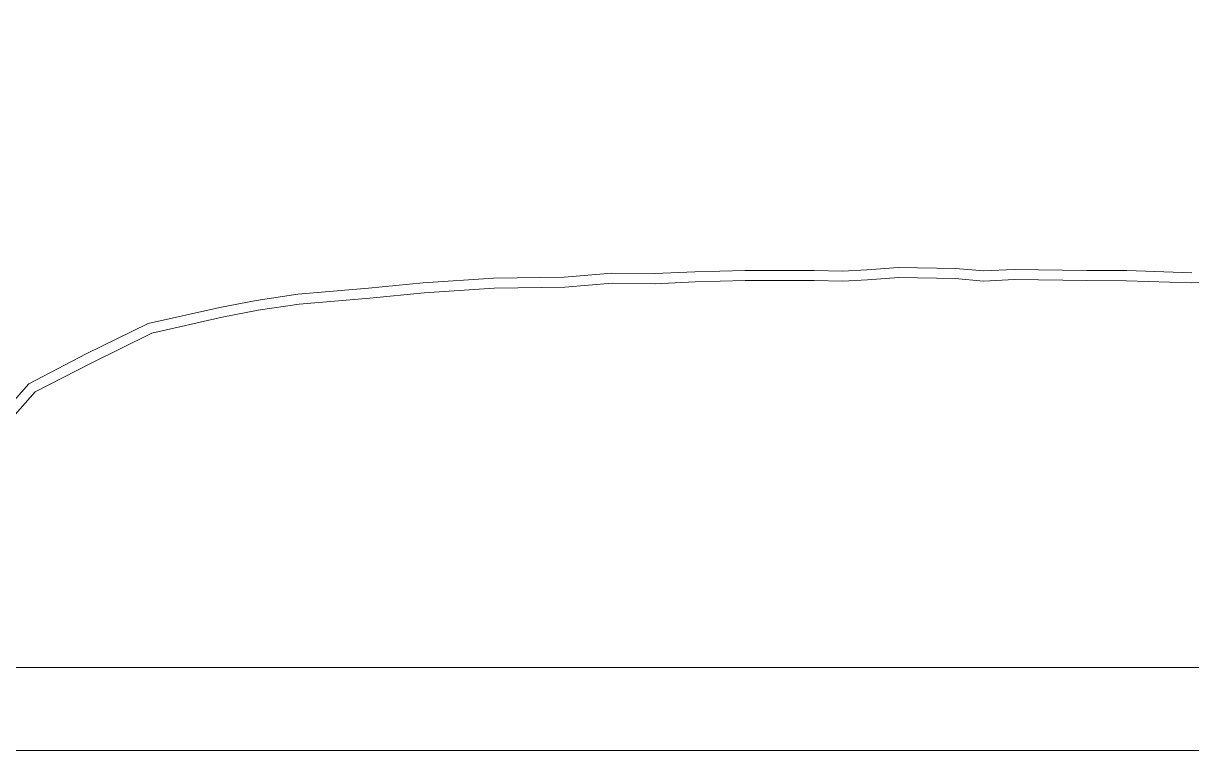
# Model space of a CAD drawing. Header units: centimetres. Extents: x 5488 to 20269, y -31398 to -19684.
# Drawn here: x 16841.17 to 16859.49, y -23136.86 to -23125.46 of the extents above; entities that cross this region are included whole.
import ezdxf

# ---------------------------------------------------------------- set-up
doc = ezdxf.new("R2010")
doc.units = ezdxf.units.CM
doc.set_wipeout_variables(frame=1)
doc.linetypes.add('DOT', pattern=[0.25, 0, -0.25])
doc.layers.add('wipeout', color=7, linetype='Continuous', true_color=0xffffff)
doc.layers.add('xxx_Auto_Tefris_Tefris', color=32, linetype='Continuous', lineweight=15)

# ---------------------------------------------------------------- blocks, each defined once
blk = doc.blocks.new('uyt6ueueyu')
at = {"linetype": 'DOT'}
blk.add_wipeout([(-901.908, 523.87), (-841.908, 523.87), (-834.837, 520.941), (-831.908, 513.87), (-831.908, 451.684), (-834.837, 446.799), (-841.908, 443.87), (-901.908, 443.87), (-908.979, 446.799), (-911.908, 453.87), (-911.908, 513.87), (-908.979, 520.941)], dxfattribs=at).dxf.layer = 'wipeout'
at = {"color": 0}
for points in [[(-901.908, 523.87), (-841.908, 523.87, -0.414214), (-831.908, 513.87), (-831.908, 453.87, -0.414214), (-841.908, 443.87), (-901.908, 443.87, -0.414214), (-911.908, 453.87), (-911.908, 513.87, -0.414214)], [(-901.908, 522.57), (-841.908, 522.57, -0.414214), (-833.208, 513.87), (-833.208, 453.87, -0.414214), (-841.908, 445.17), (-901.908, 445.17, -0.414214), (-910.608, 453.87), (-910.608, 513.87, -0.414214)]]:
    blk.add_lwpolyline(points, format="xyb", close=True, dxfattribs=at)
blk = doc.blocks.new('trtetre')
at = {"color": 0, "linetype": 'ByBlock'}
for points in [[(446.463, 19.508), (447.097, 20.219)], [(446.562, 19.38), (447.224, 20.122)], [(445.587, 19.054), (446.463, 19.508)], [(445.662, 18.912), (446.562, 19.38)], [(444.634, 18.586), (445.587, 19.054)], [(444.691, 18.436), (445.662, 18.912)], [(443.531, 18.336), (444.634, 18.586)], [(442.966, 18.227), (443.531, 18.336)], [(443.568, 18.182), (444.691, 18.436)], [(442.321, 18.13), (442.966, 18.227)], [(442.997, 18.072), (443.568, 18.182)], [(440.359, 17.954), (441.214, 18.038)], [(441.214, 18.038), (442.321, 18.13)], [(441.233, 17.881), (442.344, 17.974)], [(442.344, 17.974), (442.997, 18.072)], [(427.181, 17.791), (428.324, 17.797)], [(428.324, 17.797), (429.342, 17.764)], [(435.324, 17.761), (436.109, 17.78)], [(436.109, 17.78), (436.739, 17.81)], [(436.739, 17.81), (437.411, 17.803)], [(437.411, 17.803), (438.156, 17.864)], [(438.156, 17.864), (439.265, 17.882)], [(439.265, 17.882), (440.359, 17.954)], [(439.275, 17.725), (440.376, 17.797)], [(440.376, 17.797), (441.233, 17.881)], [(428.322, 17.64), (429.339, 17.606)], [(429.339, 17.606), (429.965, 17.604)], [(429.342, 17.764), (429.965, 17.761)], [(429.965, 17.761), (431.101, 17.743)], [(429.965, 17.604), (431.105, 17.586)], [(431.101, 17.743), (431.586, 17.769)], [(431.105, 17.586), (431.585, 17.611)], [(431.585, 17.611), (432.025, 17.572)], [(431.586, 17.769), (432.032, 17.729)], [(432.032, 17.729), (432.914, 17.713)], [(432.914, 17.713), (433.405, 17.75)], [(432.921, 17.555), (433.417, 17.593)], [(433.405, 17.75), (433.798, 17.769)], [(433.417, 17.593), (433.802, 17.612)], [(433.798, 17.769), (434.244, 17.76)], [(433.802, 17.612), (434.245, 17.602)], [(434.244, 17.76), (435.324, 17.761)], [(434.245, 17.602), (435.329, 17.604)], [(435.329, 17.604), (436.117, 17.623)], [(436.117, 17.623), (436.745, 17.652)], [(436.745, 17.652), (437.42, 17.645)], [(437.42, 17.645), (438.167, 17.706)], [(438.167, 17.706), (439.275, 17.725)], [(432.025, 17.572), (432.921, 17.555)]]:
    blk.add_lwpolyline(points, dxfattribs=at)
blk = doc.blocks.new('koltukrewrweewr')
at = {"xscale": -1, "rotation": 270}
blk.add_blockref('trtetre', (-925.958, -51.65), dxfattribs=at)

msp = doc.modelspace()

# ---------------------------------------------------------------- block references
at = {"layer": 'xxx_Auto_Tefris_Tefris', "rotation": 270}
msp.add_blockref('uyt6ueueyu', (16375.88, -23968.768), dxfattribs=at)

# ---------------------------------------------------------------- next in the draw order: block references
at = {"layer": 'xxx_Auto_Tefris_Tefris', "xscale": -1, "rotation": 90}
msp.add_blockref('koltukrewrweewr', (17236.167, -24037.688), dxfattribs=at)

doc.saveas('drawing.dxf')
